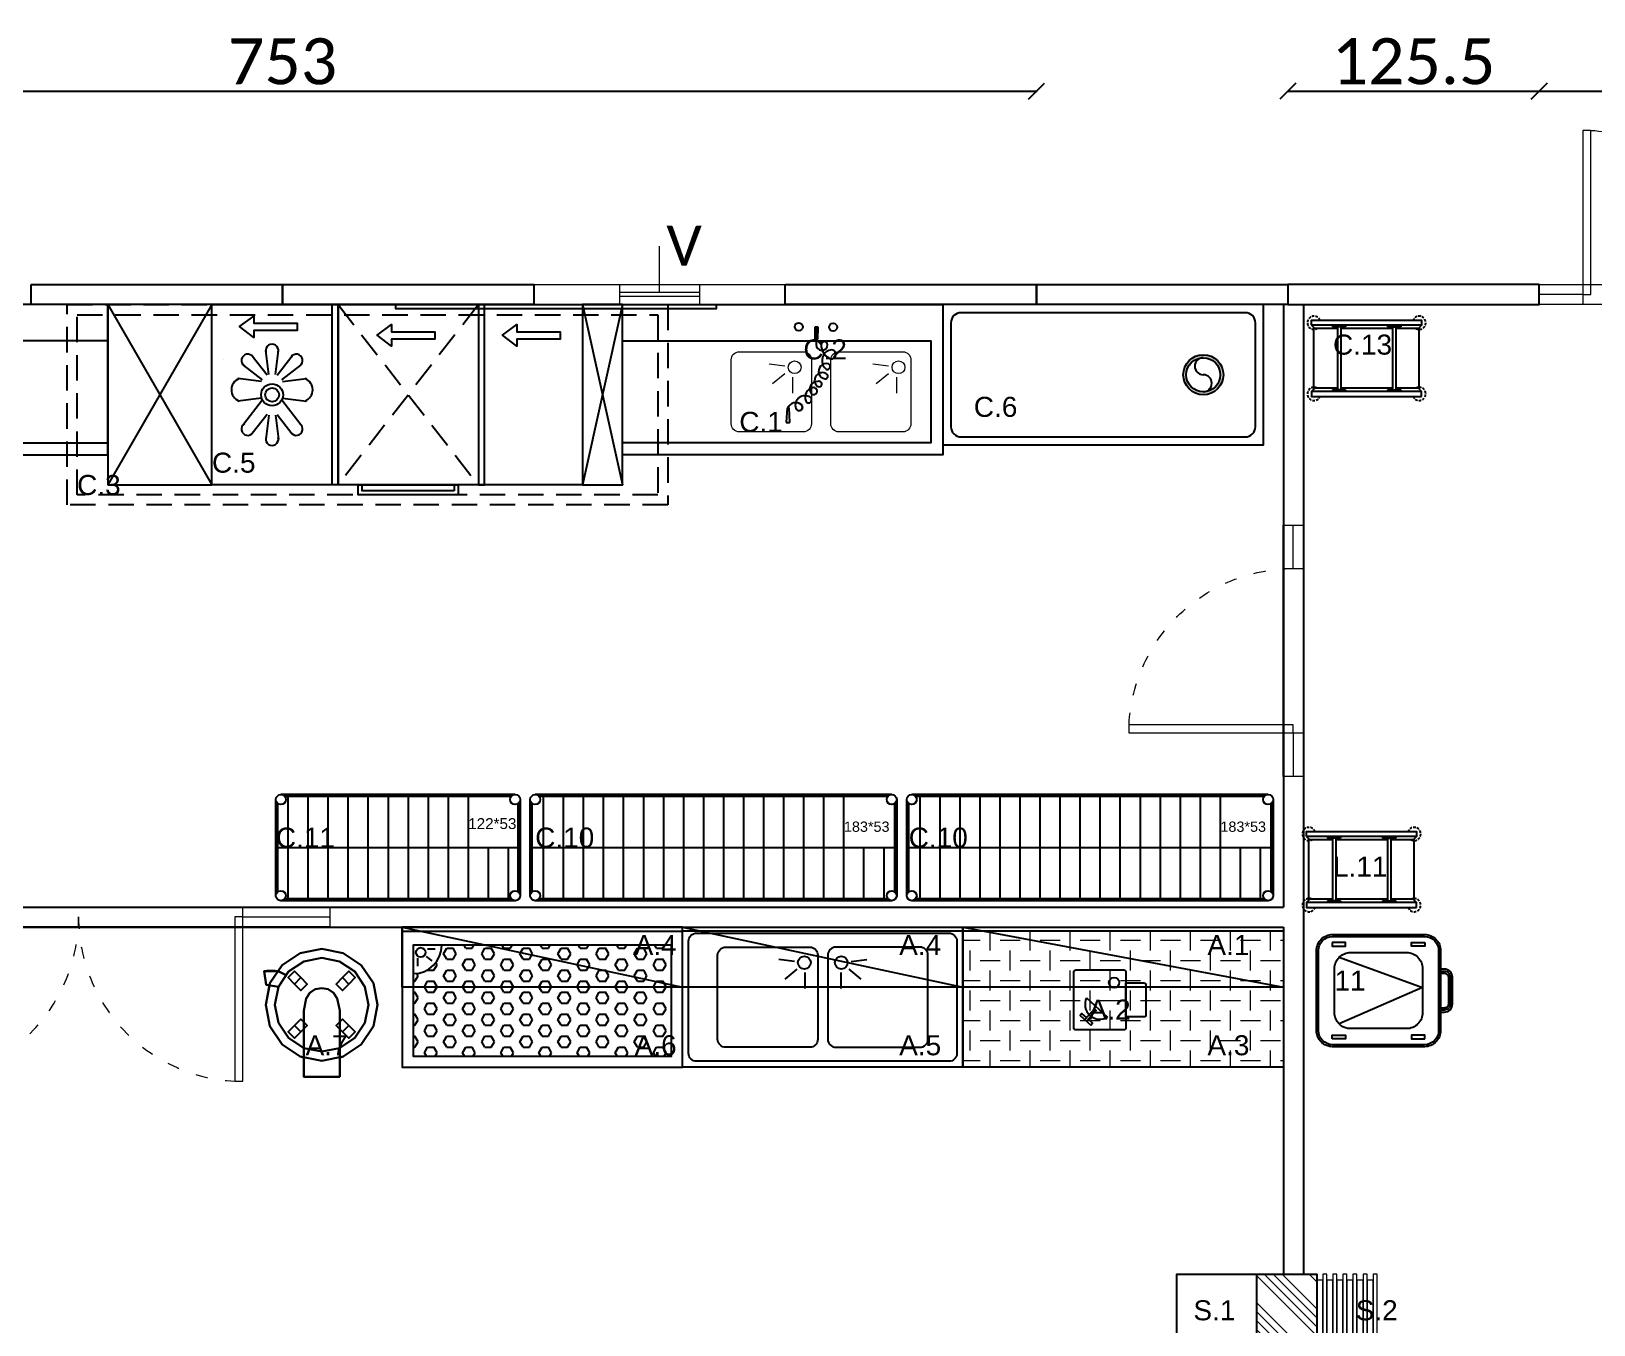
# Model space of a CAD drawing. Header units: millimetres. Extents: x -3516 to 33273, y -7531 to 724.
# Drawn here: x 20236 to 21016, y -2092 to -1446 of the extents above; entities that cross this region are included whole.
import ezdxf

# ---------------------------------------------------------------- set-up
doc = ezdxf.new("R2010")
doc.units = ezdxf.units.MM
for name, pattern in [('ACAD_ISO03W100', [30, 12, -18]), ('ACAD_ISO07W100', [3, 0, -3]), ('DASHED', [19.05, 12.7, -6.35]), ('DOT', [6.35, 0, -6.35]), ('HIDDEN', [0.375, 0.25, -0.125])]:
    doc.linetypes.add(name, pattern=pattern)
for name, color, linetype, lineweight in [('-DWG_DETAY4', 7, 'DOT', 18), ('40x60 VAS', 155, 'Continuous', 15), ('DIS-100', 9, 'Continuous', 30), ('GRC- Yazı 1', 3, 'Continuous', 20), ('GRC-Ekipman', 4, 'Continuous', 25), ('GRC-sebze', 94, 'Continuous', 15), ('KAPI', 37, 'Continuous', 15), ('YAZI', 9, 'Continuous', 20)]:
    doc.layers.add(name, color=color, linetype=linetype, lineweight=lineweight)
for name, color, linetype in [('200-EquipBorder-2d', 9, 'Continuous'), ('200-EquipInternal-2d', 252, 'Continuous'), ('200-EquipRemBorder-3d', 7, 'Continuous'), ('200-EquipSteel-3d', 9, 'Continuous'), ('S2000-002 Çizgi', 7, 'Continuous')]:
    doc.layers.add(name, color=color, linetype=linetype)
doc.styles.add('ekp-yazı', font='arial.ttf', dxfattribs={"height": 10})
doc.styles.add('VEFA', font='calibri.ttf')
doc.dimstyles.new('VEFA$0', dxfattribs={"dimtxt": 23, "dimasz": 8, "dimexe": 8, "dimexo": 20, "dimgap": 3, "dimtad": 1, "dimdec": 1, "dimdsep": 46, "dimtxsty": 'VEFA', "dimblk": 'OBLIQUE', "dimcen": 2.5, "dimclrd": 256, "dimclre": 256, "dimclrt": 8, "dimadec": 0, "dimazin": 0, "dimtfac": 1, "dimtdec": 1, "dimtix": 1, "dimtmove": 0, "dimatfit": 0, "dimldrblk": 'OBLIQUE', "dimfxl": 1, "dimarcsym": 0})

# ---------------------------------------------------------------- blocks, each defined once
blk = doc.blocks.new('A$Ccb6340a7')
at = {"layer": 'DIS-100', "lineweight": -2}
blk.add_lwpolyline([(10, 125.5), (10, 0), (0, 0), (0, 125.5)], close=True, dxfattribs=at)
blk = doc.blocks.new('ASDQ1234142')
at = {"layer": 'KAPI'}
for p, q in [((177899.03, 120461.11), (177899.03, 120451.11)), ((177981.03, 120461.11), (177981.03, 120451.11)), ((177899.03, 120456.11), (177877.28, 120456.11)), ((177981.03, 120456.11), (178002.78, 120456.11))]:
    blk.add_line(p, q, dxfattribs=at)
at = {"layer": 'KAPI', "linetype": 'Continuous', "ltscale": 0.5}
blk.add_lwpolyline([(177981.03, 120456.11), (177977.03, 120456.11), (177977.03, 120538.11), (177981.03, 120538.11), (177981.03, 120456.11)], dxfattribs=at)
at = {"layer": 'KAPI'}
blk.add_lwpolyline([(177877.28, 120451.11), (178002.78, 120451.11), (178002.78, 120461.11), (177877.28, 120461.11)], close=True, dxfattribs=at)
at = {"layer": 'KAPI', "linetype": 'ACAD_ISO03W100', "ltscale": 0.5}
blk.add_arc((177981.22, 120456.03), 82.18, 92.91666, 179.94754, dxfattribs=at)
blk = doc.blocks.new('A$C3c9ccc98')
at = {"layer": '40x60 VAS', "linetype": 'Continuous'}
for p, q in [((42.75, 19.14), (42.75, 29.14)), ((82.75, 25.14), (42.75, 25.14)), ((82.75, 19.14), (82.75, 29.14)), ((82.75, 23.14), (42.75, 23.14)), ((62.75, 23.14), (62.75, 0))]:
    blk.add_line(p, q, dxfattribs=at)
blk.add_lwpolyline([(125.5, 29.14), (0, 29.14), (0, 19.14), (125.5, 19.14)], close=True, dxfattribs=at)
blk = doc.blocks.new('_Oblique')
at = {"color": 0, "linetype": 'ByBlock', "lineweight": -2}
blk.add_line((-0.5, -0.5), (0.5, 0.5), dxfattribs=at)
blk = doc.blocks.new('*D119')
at = {"linetype": 'ACAD_ISO07W100', "lineweight": -2, "transparency": 16777216}
for p, q in [((19985.18, -1476.58), (19985.18, -1476.08)), ((20738.18, -1476.58), (20738.18, -1476.08))]:
    blk.add_line(p, q, dxfattribs=at)
at = {"linetype": 'Continuous', "lineweight": -2, "transparency": 16777216}
blk.add_line((19985.18, -1476.08), (20738.18, -1476.08), dxfattribs=at)
at = {"layer": 'Defpoints', "color": 0, "transparency": 16777216}
for p in [(20738.18, -1476.08), (19985.18, -1572.68), (20738.18, -1572.68)]:
    blk.add_point(p, dxfattribs=at)
at = {"lineweight": -2, "transparency": 16777216, "xscale": 8, "yscale": 8, "zscale": 8, "rotation": 180}
blk.add_blockref('_Oblique', (19985.18, -1476.08), dxfattribs=at)
at = {"lineweight": -2, "transparency": 16777216, "xscale": 8, "yscale": 8, "zscale": 8}
blk.add_blockref('_Oblique', (20738.18, -1476.08), dxfattribs=at)
at = {"color": 8, "transparency": 16777216, "insert": (20361.68, -1461.3), "char_height": 23, "attachment_point": 5, "style": 'VEFA', "bg_fill": 3, "box_fill_scale": 1.1, "bg_fill_color": 256, "bg_fill_true_color": 13158600, "bg_fill_transparency": 0}
blk.add_mtext('753', dxfattribs=at)
blk = doc.blocks.new('*D120')
at = {"linetype": 'ACAD_ISO07W100', "lineweight": -2, "transparency": 16777216}
for p, q in [((20863.68, -1476.58), (20863.68, -1476.08)), ((20989.18, -1476.58), (20989.18, -1476.08))]:
    blk.add_line(p, q, dxfattribs=at)
at = {"linetype": 'Continuous', "lineweight": -2, "transparency": 16777216}
blk.add_line((20863.68, -1476.08), (20989.18, -1476.08), dxfattribs=at)
at = {"layer": 'Defpoints', "color": 0, "transparency": 16777216}
for p in [(20989.18, -1476.08), (20863.68, -1572.68), (20989.18, -1572.68)]:
    blk.add_point(p, dxfattribs=at)
at = {"lineweight": -2, "transparency": 16777216, "xscale": 8, "yscale": 8, "zscale": 8, "rotation": 180}
blk.add_blockref('_Oblique', (20863.68, -1476.08), dxfattribs=at)
at = {"lineweight": -2, "transparency": 16777216, "xscale": 8, "yscale": 8, "zscale": 8}
blk.add_blockref('_Oblique', (20989.18, -1476.08), dxfattribs=at)
at = {"color": 8, "transparency": 16777216, "insert": (20926.43, -1461.3), "char_height": 23, "attachment_point": 5, "style": 'VEFA', "bg_fill": 3, "box_fill_scale": 1.1, "bg_fill_color": 256, "bg_fill_true_color": 13158600, "bg_fill_transparency": 0}
blk.add_mtext('125.5', dxfattribs=at)
blk = doc.blocks.new('*D121')
at = {"linetype": 'ACAD_ISO07W100', "lineweight": -2, "transparency": 16777216}
for p, q in [((20989.18, -1476.58), (20989.18, -1476.08)), ((21993.18, -1476.58), (21993.18, -1476.08))]:
    blk.add_line(p, q, dxfattribs=at)
at = {"linetype": 'Continuous', "lineweight": -2, "transparency": 16777216}
blk.add_line((20989.18, -1476.08), (21993.18, -1476.08), dxfattribs=at)
at = {"layer": 'Defpoints', "color": 0, "transparency": 16777216}
for p in [(21993.18, -1476.08), (20989.18, -1572.68), (21993.18, -1572.68)]:
    blk.add_point(p, dxfattribs=at)
at = {"lineweight": -2, "transparency": 16777216, "xscale": 8, "yscale": 8, "zscale": 8, "rotation": 180}
blk.add_blockref('_Oblique', (20989.18, -1476.08), dxfattribs=at)
at = {"lineweight": -2, "transparency": 16777216, "xscale": 8, "yscale": 8, "zscale": 8}
blk.add_blockref('_Oblique', (21993.18, -1476.08), dxfattribs=at)
at = {"color": 8, "transparency": 16777216, "insert": (21491.18, -1461.3), "char_height": 23, "attachment_point": 5, "style": 'VEFA', "bg_fill": 3, "box_fill_scale": 1.1, "bg_fill_color": 256, "bg_fill_true_color": 13158600, "bg_fill_transparency": 0}
blk.add_mtext('1004', dxfattribs=at)
blk = doc.blocks.new('*D116')
at = {"linetype": 'ACAD_ISO07W100', "lineweight": -2, "transparency": 16777216}
for p, q in [((20863.68, -1476.58), (20863.68, -1476.08)), ((20989.18, -1476.58), (20989.18, -1476.08))]:
    blk.add_line(p, q, dxfattribs=at)
at = {"linetype": 'Continuous', "lineweight": -2, "transparency": 16777216}
blk.add_line((20863.68, -1476.08), (20989.18, -1476.08), dxfattribs=at)
at = {"layer": 'Defpoints', "color": 0, "transparency": 16777216}
for p in [(20989.18, -1476.08), (20863.68, -1572.68), (20989.18, -1572.68)]:
    blk.add_point(p, dxfattribs=at)
at = {"lineweight": -2, "transparency": 16777216, "xscale": 8, "yscale": 8, "zscale": 8, "rotation": 180}
blk.add_blockref('_Oblique', (20863.68, -1476.08), dxfattribs=at)
at = {"lineweight": -2, "transparency": 16777216, "xscale": 8, "yscale": 8, "zscale": 8}
blk.add_blockref('_Oblique', (20989.18, -1476.08), dxfattribs=at)
at = {"color": 8, "transparency": 16777216, "insert": (20926.43, -1461.3), "char_height": 23, "attachment_point": 5, "style": 'VEFA', "bg_fill": 3, "box_fill_scale": 1.1, "bg_fill_color": 256, "bg_fill_true_color": 13158600, "bg_fill_transparency": 0}
blk.add_mtext('125.5', dxfattribs=at)
blk = doc.blocks.new('PoliTT.S.160-70')
at = {"layer": 'GRC-sebze'}
h = blk.add_hatch(dxfattribs=at)
h.set_pattern_fill('CHECKERED', color=256, scale=10, style=0)
h.set_pattern_definition([(0, (160, 0), (10, 10), [10, -10]), (90, (165, 5), (-10, 10), [10, -10])])
h.paths.add_polyline_path([(0, -70), (160, -70), (160, -2), (0, -2)])
for p, q in [((0, 0), (160, 0)), ((0, -70), (0, 0)), ((160, 0), (160, -70)), ((160, -2), (0, -2)), ((160, -70), (0, -70))]:
    blk.add_line(p, q)
blk = doc.blocks.new('Evye2.140-70')
at = {"color": 251}
for p, q in [((-84.16, -17.24), (-91.97, -16.13)), ((-82.93, -21.05), (-89.03, -26.06)), ((-79.02, -22.71), (-79.02, -30.6)), ((-60.98, -22.71), (-60.98, -30.6)), ((-57.07, -21.05), (-50.97, -26.06)), ((-55.84, -17.24), (-48.03, -16.13))]:
    blk.add_line(p, q, dxfattribs=at)
for points in [[(0, -70), (-140, -70), (-140, 0), (0, 0)], [(0, -2), (-140, -2), (-140, 0), (0, 0)]]:
    blk.add_lwpolyline(points, close=True)
blk.add_lwpolyline([(-7, -67), (-133, -67, -0.414214), (-137, -63), (-137, -7, -0.414214), (-133, -3), (-7, -3, -0.414214), (-3, -7), (-3, -63, -0.414214)], format="xyb", close=True)
for points in [[(-76.5, -60), (-118.5, -60, -0.414214), (-122.5, -56), (-122.5, -14, -0.414214), (-118.5, -10), (-76.5, -10, -0.414214), (-72.5, -14), (-72.5, -56, -0.414214)], [(-63.5, -60), (-21.5, -60, 0.414214), (-17.5, -56), (-17.5, -14, 0.414214), (-21.5, -10), (-63.5, -10, 0.414214), (-67.5, -14), (-67.5, -56, 0.414214)]]:
    blk.add_lwpolyline(points, format="xyb", close=True, dxfattribs=at)
for centre in [(-79.21, -17.74), (-60.79, -17.74)]:
    blk.add_circle(centre, 3.19, dxfattribs=at)
blk = doc.blocks.new('SebzeST.140-70')
h = blk.add_hatch()
h.set_pattern_fill('HEX', color=251, style=0)
h.set_pattern_definition([(0, (-12360.4633, -10510.258), (0, 5.49926), [3.175, -6.35]), (120, (-12360.4633, -10510.258), (-4.7624989, -2.74963), [3.175, -6.35]), (60, (-12357.2883, -10510.258), (-4.7624989, 2.74963), [3.175, -6.35])])
h.paths.add_polyline_path([(-134.5, -64.5), (-5.5, -64.5), (-5.5, -9), (-120.28, -9, -0.414214), (-134.5, -23.22)])
at = {"color": 251}
for p, q in [((-132.46, -15.55), (-132.46, -19.44)), ((-128.02, -14.63), (-125.18, -16.85)), ((-127.4, -10.86), (-123.57, -10.86))]:
    blk.add_line(p, q, dxfattribs=at)
for points in [[(0, 0), (-140, 0), (-140, -70), (0, -70)], [(0, 0), (-140, 0), (-140, -2), (0, -2)], [(-5.5, -9), (-134.5, -9), (-134.5, -64.5), (-5.5, -64.5)]]:
    blk.add_lwpolyline(points, close=True)
blk.add_circle((-130.74, -12.66), 2.4, dxfattribs=at)
blk.add_arc((-134.5, -9), 14.22, 270, 0, dxfattribs=at)
blk = doc.blocks.new('A$C4E4F77D6')
at = {"layer": '200-EquipBorder-2d', "color": 4}
for p, q in [((28.65, 63.9, 7.5), (17.95, 61.77, 7.5)), ((39.34, 61.77, 7.5), (28.65, 63.9, 7.5)), ((8.88, 55.71, 7.5), (6.93, 52.74, 7.5)), ((17.95, 61.77, 7.5), (8.88, 55.71, 7.5)), ((48.41, 55.71, 7.5), (39.34, 61.77, 7.5)), ((54.47, 46.65, 7.5), (48.41, 55.71, 7.5)), ((6.93, 52.74, 7.5), (0, 52.74, 7.5)), ((0, 52.74, 7.5), (0.91, 45.9, 7.5)), ((2.62, 45.63, 7.5), (0.7, 35.95, 7.5)), ((56.6, 35.95, 7.5), (54.47, 46.65, 7.5)), ((0.7, 35.95, 7.5), (2.83, 25.25, 7.5)), ((54.47, 25.25, 7.5), (56.6, 35.95, 7.5)), ((2.83, 25.25, 7.5), (8.88, 16.19, 7.5)), ((48.41, 16.19, 7.5), (54.47, 25.25, 7.5)), ((8.88, 16.19, 7.5), (17.95, 10.13, 7.5)), ((39.34, 10.13, 7.5), (48.41, 16.19, 7.5)), ((19.65, 9.64, 7.5), (19.65, 0, 7.5)), ((37.65, 0, 7.5), (37.65, 9.64, 7.5)), ((19.65, 0, 7.5), (37.65, 0, 7.5))]:
    blk.add_line(p, q, dxfattribs=at)
at = {"layer": '200-EquipBorder-2d'}
for p, q in [((0.91, 45.9, 7.5), (2.62, 45.63, 7.5)), ((17.95, 10.13, 7.5), (19.65, 9.64, 7.5)), ((37.65, 9.64, 7.5), (39.34, 10.13, 7.5))]:
    blk.add_line(p, q, dxfattribs=at)
at = {"layer": '200-EquipInternal-2d', "color": 4}
for p, q in [((19.69, 57.57, 7.5), (12.1, 52.5, 7.5)), ((28.65, 59.35, 7.5), (19.69, 57.57, 7.5)), ((37.6, 57.57, 7.5), (28.65, 59.35, 7.5)), ((45.19, 52.5, 7.5), (37.6, 57.57, 7.5)), ((12.1, 52.5, 7.5), (7.03, 44.9, 7.5)), ((50.27, 44.9, 7.5), (45.19, 52.5, 7.5)), ((7.03, 44.9, 7.5), (5.25, 35.95, 7.5)), ((52.05, 35.95, 7.5), (50.27, 44.9, 7.5)), ((5.25, 35.95, 7.5), (7.03, 27, 7.5)), ((50.27, 27, 7.5), (52.05, 35.95, 7.5)), ((7.03, 27, 7.5), (12.1, 19.4, 7.5)), ((45.19, 19.4, 7.5), (50.27, 27, 7.5)), ((12.1, 19.4, 7.5), (19.69, 14.33, 7.5)), ((37.6, 14.33, 7.5), (45.19, 19.4, 7.5))]:
    blk.add_line(p, q, dxfattribs=at)
at = {"layer": '200-EquipInternal-2d'}
for p, q in [((6.93, 52.74, 7.5), (2.83, 46.65, 7.5)), ((2.83, 46.65, 7.5), (2.62, 45.63, 7.5)), ((20.86, 39.11, 7.5), (19.65, 33.02, 7.5)), ((22.68, 41.85, 7.5), (20.86, 39.11, 7.5)), ((25.42, 43.67, 7.5), (22.68, 41.85, 7.5)), ((28.65, 44.31, 7.5), (25.42, 43.67, 7.5)), ((31.88, 43.67, 7.5), (28.65, 44.31, 7.5)), ((34.61, 41.85, 7.5), (31.88, 43.67, 7.5)), ((36.44, 39.11, 7.5), (34.61, 41.85, 7.5)), ((37.65, 33.02, 7.5), (36.44, 39.11, 7.5)), ((19.65, 33.02, 7.5), (19.65, 9.64, 7.5)), ((37.65, 9.64, 7.5), (37.65, 33.02, 7.5))]:
    blk.add_line(p, q, dxfattribs=at)
at = {"layer": '200-EquipRemBorder-3d', "color": 4}
blk.add_3dface([(5.34, 52.97, 90.53), (5.34, 52.97, 79.22), (1.34, 52.97, 79.22), (1.34, 52.97, 90.53)], dxfattribs=at)
at = {"layer": '200-EquipSteel-3d', "color": 4}
for p, q in [((19.69, 57.57, 110.5), (12.1, 52.5, 110.5)), ((28.65, 59.35, 110.5), (19.69, 57.57, 110.5)), ((37.6, 57.57, 110.5), (28.65, 59.35, 110.5)), ((45.19, 52.5, 110.5), (37.6, 57.57, 110.5)), ((12.1, 52.5, 110.5), (7.03, 44.9, 110.5)), ((50.27, 44.9, 110.5), (45.19, 52.5, 110.5)), ((7.03, 44.9, 110.5), (5.25, 35.95, 110.5)), ((52.05, 35.95, 110.5), (50.27, 44.9, 110.5)), ((5.25, 35.95, 110.5), (7.03, 27, 110.5)), ((50.27, 27, 110.5), (52.05, 35.95, 110.5)), ((7.03, 27, 110.5), (12.1, 19.4, 110.5)), ((45.19, 19.4, 110.5), (50.27, 27, 110.5)), ((12.1, 19.4, 110.5), (19.69, 14.33, 110.5)), ((37.6, 14.33, 110.5), (45.19, 19.4, 110.5))]:
    blk.add_line(p, q, dxfattribs=at)
at = {"layer": '200-EquipSteel-3d', "extrusion": (-1, 1.22465e-16, 0)}
for p, q in [((19.65, 9.64, 107.9), (19.65, 9.64, 110.5)), ((37.65, 9.64, 107.9), (37.65, 9.64, 110.5))]:
    blk.add_line(p, q, dxfattribs=at)
at = {"layer": '200-EquipSteel-3d', "color": 4}
for points, invisible_edges in [([(17.95, 61.77, 110.5), (28.65, 35.95, 110.5), (28.65, 63.9, 110.5)], 3), ([(28.65, 63.9, 110.5), (28.65, 35.95, 110.5), (39.34, 61.77, 110.5)], 3), ([(2.83, 46.65, 110.5), (28.65, 35.95, 110.5), (8.88, 55.71, 110.5)], 3), ([(8.88, 55.71, 110.5), (28.65, 35.95, 110.5), (17.95, 61.77, 110.5)], 3), ([(39.34, 61.77, 110.5), (28.65, 35.95, 110.5), (48.41, 55.71, 110.5)], 3), ([(48.41, 55.71, 110.5), (28.65, 35.95, 110.5), (54.47, 46.65, 110.5)], 3), ([(6.93, 52.74, 100.55), (0, 52.74, 100.55), (0.91, 45.9, 100.55), (7.03, 44.9, 100.55)], 8), ([(6.93, 52.74, 100.55), (0, 52.74, 100.55), (0.91, 45.9, 100.55), (7.03, 44.9, 100.55)], 8), ([(0.7, 35.95, 110.5), (28.65, 35.95, 110.5), (2.83, 46.65, 110.5)], 3), ([(54.47, 46.65, 110.5), (28.65, 35.95, 110.5), (56.6, 35.95, 110.5)], 3), ([(2.83, 25.25, 110.5), (28.65, 35.95, 110.5), (0.7, 35.95, 110.5)], 3), ([(8.88, 16.19, 110.5), (28.65, 35.95, 110.5), (2.83, 25.25, 110.5)], 3), ([(17.95, 10.13, 110.5), (28.65, 35.95, 110.5), (8.88, 16.19, 110.5)], 3), ([(28.65, 8, 110.5), (28.65, 35.95, 110.5), (17.95, 10.13, 110.5)], 3), ([(39.34, 10.13, 110.5), (28.65, 35.95, 110.5), (28.65, 8, 110.5)], 3), ([(48.41, 16.19, 110.5), (28.65, 35.95, 110.5), (39.34, 10.13, 110.5)], 3), ([(54.47, 25.25, 110.5), (28.65, 35.95, 110.5), (48.41, 16.19, 110.5)], 3), ([(56.6, 35.95, 110.5), (28.65, 35.95, 110.5), (54.47, 25.25, 110.5)], 3), ([(19.65, 11.44, 94.1), (19.65, 0, 94.1), (19.65, 0, 107.9), (19.65, 11.44, 107.9)], 4), ([(19.65, 9.64, 107.9), (19.65, 0, 107.9), (19.65, 0, 112.5), (19.65, 9.64, 112.5)], 9), ([(37.65, 11.44, 94.1), (37.65, 0, 94.1), (37.65, 0, 107.9), (37.65, 11.44, 107.9)], 4), ([(37.65, 9.64, 107.9), (37.65, 0, 107.9), (37.65, 0, 112.5), (37.65, 9.64, 112.5)], 9)]:
    blk.add_3dface(points, dxfattribs=dict(at, invisible_edges=invisible_edges))
for points in [[(17.95, 61.77, 107.9), (17.95, 61.77, 110.5), (28.65, 63.9, 110.5), (28.65, 63.9, 107.9)], [(28.65, 63.9, 107.9), (28.65, 63.9, 110.5), (39.34, 61.77, 110.5), (39.34, 61.77, 107.9)], [(2.83, 46.65, 107.9), (2.83, 46.65, 110.5), (8.88, 55.71, 110.5), (8.88, 55.71, 107.9)], [(8.88, 55.71, 107.9), (8.88, 55.71, 110.5), (17.95, 61.77, 110.5), (17.95, 61.77, 107.9)], [(19.69, 57.57, 22.55), (12.1, 52.5, 22.55), (12.1, 52.5, 107.9), (19.69, 57.57, 107.9)], [(28.65, 59.35, 22.55), (19.69, 57.57, 22.55), (19.69, 57.57, 107.9), (28.65, 59.35, 107.9)], [(37.6, 57.57, 22.55), (28.65, 59.35, 22.55), (28.65, 59.35, 107.9), (37.6, 57.57, 107.9)], [(45.19, 52.5, 22.55), (37.6, 57.57, 22.55), (37.6, 57.57, 107.9), (45.19, 52.5, 107.9)], [(39.34, 61.77, 107.9), (39.34, 61.77, 110.5), (48.41, 55.71, 110.5), (48.41, 55.71, 107.9)], [(48.41, 55.71, 107.9), (48.41, 55.71, 110.5), (54.47, 46.65, 110.5), (54.47, 46.65, 107.9)], [(0, 52.74, 25.67), (0, 52.74, 100.55), (6.93, 52.74, 100.55), (6.93, 52.74, 25.67)], [(0, 52.74, 25.67), (0.91, 45.9, 25.67), (0.91, 45.9, 100.55), (0, 52.74, 100.55)], [(6.93, 52.74, 25.67), (6.93, 52.74, 100.55), (10.93, 50.74, 100.55), (10.93, 50.74, 25.67)], [(12.1, 52.5, 22.55), (7.03, 44.9, 22.55), (7.03, 44.9, 107.9), (12.1, 52.5, 107.9)], [(50.27, 44.9, 22.55), (45.19, 52.5, 22.55), (45.19, 52.5, 107.9), (50.27, 44.9, 107.9)], [(0.7, 35.95, 107.9), (0.7, 35.95, 110.5), (2.83, 46.65, 110.5), (2.83, 46.65, 107.9)], [(7.03, 44.9, 22.55), (5.25, 35.95, 22.55), (5.25, 35.95, 107.9), (7.03, 44.9, 107.9)], [(52.05, 35.95, 22.55), (50.27, 44.9, 22.55), (50.27, 44.9, 107.9), (52.05, 35.95, 107.9)], [(54.47, 46.65, 107.9), (54.47, 46.65, 110.5), (56.6, 35.95, 110.5), (56.6, 35.95, 107.9)], [(2.83, 25.25, 107.9), (2.83, 25.25, 110.5), (0.7, 35.95, 110.5), (0.7, 35.95, 107.9)], [(5.25, 35.95, 22.55), (7.03, 27, 22.55), (7.03, 27, 107.9), (5.25, 35.95, 107.9)], [(50.27, 27, 22.55), (52.05, 35.95, 22.55), (52.05, 35.95, 107.9), (50.27, 27, 107.9)], [(56.6, 35.95, 107.9), (56.6, 35.95, 110.5), (54.47, 25.25, 110.5), (54.47, 25.25, 107.9)], [(8.88, 16.19, 107.9), (8.88, 16.19, 110.5), (2.83, 25.25, 110.5), (2.83, 25.25, 107.9)], [(7.03, 27, 22.55), (12.1, 19.4, 22.55), (12.1, 19.4, 107.9), (7.03, 27, 107.9)], [(45.19, 19.4, 22.55), (50.27, 27, 22.55), (50.27, 27, 107.9), (45.19, 19.4, 107.9)], [(54.47, 25.25, 107.9), (54.47, 25.25, 110.5), (48.41, 16.19, 110.5), (48.41, 16.19, 107.9)], [(17.95, 10.13, 107.9), (17.95, 10.13, 110.5), (8.88, 16.19, 110.5), (8.88, 16.19, 107.9)], [(12.1, 19.4, 22.55), (19.69, 14.33, 22.55), (19.69, 14.33, 107.9), (12.1, 19.4, 107.9)], [(37.6, 14.33, 22.55), (45.19, 19.4, 22.55), (45.19, 19.4, 107.9), (37.6, 14.33, 107.9)], [(48.41, 16.19, 107.9), (48.41, 16.19, 110.5), (39.34, 10.13, 110.5), (39.34, 10.13, 107.9)], [(28.65, 8, 107.9), (28.65, 8, 110.5), (17.95, 10.13, 110.5), (17.95, 10.13, 107.9)], [(19.69, 14.33, 22.55), (28.65, 12.55, 22.55), (28.65, 12.55, 107.9), (19.69, 14.33, 107.9)], [(28.65, 12.55, 22.55), (37.6, 14.33, 22.55), (37.6, 14.33, 107.9), (28.65, 12.55, 107.9)], [(39.34, 10.13, 107.9), (39.34, 10.13, 110.5), (28.65, 8, 110.5), (28.65, 8, 107.9)], [(37.65, 0, 94.1), (37.65, 0, 112.5), (19.65, 0, 112.5), (19.65, 0, 94.1)]]:
    blk.add_3dface(points, dxfattribs=at)
at = {"layer": '200-EquipSteel-3d', "invisible_edges": 2}
for points in [[(10.93, 50.74, 100.55), (6.93, 52.74, 100.55), (7.03, 44.9, 100.55)], [(10.93, 50.74, 25.67), (6.93, 52.74, 25.67), (7.03, 44.9, 25.67)], [(19.65, 33.02, 110.5), (19.65, 9.64, 110.5), (19.65, 9.64, 112.5), (19.65, 33.02, 112.5)], [(37.65, 33.02, 110.5), (37.65, 9.64, 110.5), (37.65, 9.64, 112.5), (37.65, 33.02, 112.5)]]:
    blk.add_3dface(points, dxfattribs=at)
at = {"layer": '200-EquipSteel-3d', "color": 252}
for points in [[(11.93, 49.48, 7.5), (15.11, 46.3, 7.5), (18.3, 49.48, 7.5), (15.11, 52.67, 7.5)], [(15.11, 46.3, 22.55), (18.3, 43.12, 22.55), (15.11, 46.3, 7.5), (11.93, 49.48, 7.5)], [(21.48, 46.3, 22.55), (18.3, 49.48, 7.5), (15.11, 52.67, 7.5), (18.3, 49.48, 22.55)], [(18.3, 43.12, 22.55), (15.11, 46.3, 7.5), (18.3, 49.48, 7.5), (21.48, 46.3, 22.55)], [(39, 49.48, 22.55), (35.82, 46.3, 22.55), (39, 49.48, 7.5), (42.18, 52.67, 7.5)], [(35.82, 46.3, 22.55), (39, 49.48, 7.5), (42.18, 46.3, 7.5), (39, 43.12, 22.55)], [(42.18, 52.67, 7.5), (39, 49.48, 7.5), (42.18, 46.3, 7.5), (45.36, 49.48, 7.5)], [(39, 43.12, 22.55), (42.18, 46.3, 7.5), (45.36, 49.48, 7.5), (42.18, 46.3, 22.55)], [(18.3, 28.78, 22.55), (15.11, 25.6, 7.5), (11.93, 22.42, 7.5), (15.11, 25.6, 22.55)], [(15.11, 19.23, 7.5), (18.3, 22.42, 7.5), (15.11, 25.6, 7.5), (11.93, 22.42, 7.5)], [(21.48, 25.6, 22.55), (18.3, 22.42, 7.5), (15.11, 25.6, 7.5), (18.3, 28.78, 22.55)], [(18.3, 22.42, 22.55), (21.48, 25.6, 22.55), (18.3, 22.42, 7.5), (15.11, 19.23, 7.5)], [(39, 28.78, 22.55), (42.18, 25.6, 7.5), (39, 22.42, 7.5), (35.82, 25.6, 22.55)], [(42.18, 25.6, 22.55), (39, 28.78, 22.55), (42.18, 25.6, 7.5), (45.36, 22.42, 7.5)], [(45.36, 22.42, 7.5), (42.18, 25.6, 7.5), (39, 22.42, 7.5), (42.18, 19.23, 7.5)]]:
    blk.add_3dface(points, dxfattribs=at)
at = {"layer": '200-EquipSteel-3d'}
for points in [[(0.91, 45.9, 25.67), (0.91, 45.9, 100.55), (7.03, 44.9, 100.55), (7.03, 44.9, 25.67)], [(20.86, 39.11, 110.5), (19.65, 33.02, 110.5), (19.65, 33.02, 112.5), (20.86, 39.11, 112.5)], [(22.68, 41.85, 110.5), (20.86, 39.11, 110.5), (20.86, 39.11, 112.5), (22.68, 41.85, 112.5)], [(22.68, 41.85, 110.5), (22.68, 41.85, 112.5), (25.42, 43.67, 112.5), (25.42, 43.67, 110.5)], [(28.64, 44.31, 110.5), (25.42, 43.67, 110.5), (25.42, 43.67, 112.5), (28.64, 44.31, 112.5)], [(28.65, 44.31, 110.5), (31.88, 43.67, 110.5), (31.88, 43.67, 112.5), (28.65, 44.31, 112.5)], [(34.61, 41.85, 110.5), (34.61, 41.85, 112.5), (31.88, 43.67, 112.5), (31.88, 43.67, 110.5)], [(34.61, 41.85, 110.5), (36.44, 39.11, 110.5), (36.44, 39.11, 112.5), (34.61, 41.85, 112.5)], [(36.44, 39.11, 110.5), (37.65, 33.02, 110.5), (37.65, 33.02, 112.5), (36.44, 39.11, 112.5)], [(35.82, 25.6, 22.55), (39, 22.42, 7.5), (42.18, 19.23, 7.5), (39, 22.42, 22.55)]]:
    blk.add_3dface(points, dxfattribs=at)
blk = doc.blocks.new('A$C7BE05278')
at = {"layer": 'S2000-002 Çizgi'}
h = blk.add_hatch(color=256, dxfattribs=at)
h.paths.add_polyline_path([(4.65, 9.9, -0.025454), (4.81, 10.42, 0.278063), (0.77, 7.52), (1.23, 7.32, -0.265675)])
h.paths.add_polyline_path([(5.35, 10.43, 0.028094), (4.81, 10.42, 0.025454), (4.65, 9.9, -0.030609), (5.18, 9.93, -0.027259)])
h.paths.add_polyline_path([(5.35, 10.43, 0.027259), (5.18, 9.93, -0.171751), (7.9, 8.98), (7.9, 8.98), (7.9, 8.98, -1.347305), (5.22, 7.15, -0.147228), (5.18, 9.93, 0.030609), (4.65, 9.9, 0.138731), (4.75, 7, 1.347306), (8.21, 9.37, 0.162476)])
h.paths.add_polyline_path([(12.46, 12.66), (12.73, 13.08, 0.483116), (4.81, 10.42, -0.028094), (5.35, 10.43, -0.470681)])
for p, q in [((14.4, 47.58), (14.34, 41.67)), ((14.4, 47.58), (14.34, 41.67)), ((15.96, 47.57), (14.4, 47.58)), ((15.96, 47.57), (14.4, 47.58)), ((15.05, 47.56), (14.97, 38.92)), ((15.9, 41.65), (15.96, 47.57)), ((15.9, 41.65), (15.96, 47.57)), ((14.34, 41.67), (15.9, 41.65)), ((14.34, 41.67), (15.9, 41.65)), ((0.47, 7.33), (0, 0.02)), ((0.47, 7.33), (0, 0.02)), ((0, 0.02), (1.86, 0)), ((1.54, 7.31), (0.47, 7.33)), ((1.54, 7.31), (0.47, 7.33)), ((1.86, 0), (1.54, 7.31)), ((1.86, 0), (1.54, 7.31))]:
    blk.add_line(p, q, dxfattribs=at)
for centre in [(6.31, 47.78), (23.47, 47.61)]:
    blk.add_circle(centre, 1.99, dxfattribs=at)
for centre, radius, start, end in [((19.09, 38.88), 1.6, 359.43001, 179.43001), ((17.83, 38.9), 2.86, 179.43001, 359.43001), ((25.13, 38.82), 7.64, 179.43001, 242.03458), ((23.49, 30.88), 5.53, 105.76632, 225.7833), ((22.59, 34.05), 2.23, 242.03458, 105.76632), ((18.07, 21.08), 3.83, 52.40892, 229.11119), ((20, 25.62), 3.8, 74.94983, 261.67628), ((19.64, 23.11), 1.26, 261.67628, 52.40892), ((20.62, 27.93), 1.41, 225.7833, 74.94983), ((14.42, 12.56), 4.98, 103.11986, 200.77428), ((15.59, 16.68), 3.77, 86.01564, 220.67721), ((13.69, 15.69), 1.76, 236.80878, 103.11986), ((16.45, 19.21), 1.37, 229.11119, 116.32433), ((4.79, 5.59), 4.31, 51.245, 156.7533), ((9.42, 8.58), 4.83, 57.01034, 197.57947), ((6.43, 7.63), 1.7, 197.57947, 51.245), ((11.21, 11.34), 1.54, 200.77428, 57.01034)]:
    blk.add_arc(centre, radius, start, end, dxfattribs=at)
blk.add_solid([(15.9, 41.65), (14.34, 41.67), (15.96, 47.57), (14.4, 47.58)], dxfattribs=at)
blk = doc.blocks.new('BY.OBK2000.(2000t).80-257')
for p, q in [((-257, 5), (-205, -85)), ((-205, 5), (-257, -85)), ((-142, -85), (-142, 5)), ((0, 5), (-20, -85)), ((-20, 5), (0, -85)), ((-177.51, -30.14), (-184.87, -20.65)), ((-176.66, -29.79), (-178.16, -17.88)), ((-173.34, -29.79), (-171.84, -17.88)), ((-172.49, -30.14), (-165.13, -20.65)), ((-179.86, -32.49), (-189.35, -25.13)), ((-170.14, -32.49), (-160.65, -25.13)), ((-180.21, -33.34), (-192.12, -31.84)), ((-169.79, -33.34), (-157.88, -31.84)), ((-180.21, -41.66), (-192.12, -43.16)), ((-179.86, -42.51), (-189.35, -54.87)), ((-170.14, -42.51), (-160.65, -54.87)), ((-169.79, -41.66), (-157.88, -43.16)), ((-177.51, -49.86), (-184.87, -59.35)), ((-176.66, -50.21), (-178.16, -62.12)), ((-173.34, -50.21), (-171.84, -62.12)), ((-172.49, -49.86), (-165.13, -59.35))]:
    blk.add_line(p, q)
at = {"linetype": 'DASHED'}
for p, q in [((-142, 5), (-72, -85)), ((-72, 5), (-142, -85))]:
    blk.add_line(p, q, dxfattribs=at)
for points in [[(-257, -85), (-205, -85), (-205, 5), (-257, 5)], [(-205, 5), (-20, 5), (-20, -85), (-205, -85)], [(-145, 5), (-142, 5), (-142, -85), (-145, -85)], [(-142, 5), (-72, 5), (-72, -85), (-142, -85)], [(-69, 5), (-72, 5), (-72, -85), (-69, -85)], [(-20, -85), (0, -85), (0, 5), (-20, 5)], [(-162.51, -4.26), (-162.51, -4.26), (-162.51, -7.86), (-184.11, -7.86), (-184.11, -11.46), (-191.31, -5.94), (-184.11, -0.66), (-184.11, -4.26)], [(-93.71, -8.57), (-93.71, -8.57), (-93.71, -12.17), (-115.31, -12.17), (-115.31, -15.77), (-122.51, -10.24), (-115.31, -4.97), (-115.31, -8.57)], [(-31.19, -8.57), (-31.19, -8.57), (-31.19, -12.17), (-52.79, -12.17), (-52.79, -15.77), (-59.99, -10.24), (-52.79, -4.97), (-52.79, -8.57)], [(-82, -90), (-132, -90), (-132, -85), (-82, -85)], [(-84, -88), (-130, -88), (-130, -85), (-84, -85)]]:
    blk.add_lwpolyline(points, close=True)
for radius in [5.47, 3.47]:
    blk.add_circle((-175, -40), radius)
for centre, radius, start, end in [((-175, -17.88), 3.16, 348.31939, 191.68061), ((-187.11, -22.89), 3.16, 33.31939, 236.68061), ((-162.89, -22.89), 3.16, 303.31939, 146.68061), ((-189.27, -37.5), 6.02, 111.60333, 248.39667), ((-160.73, -37.5), 6.02, 291.60333, 68.39667), ((-187.11, -57.11), 3.16, 123.31939, 326.68061), ((-162.89, -57.11), 3.16, 213.31939, 56.68061), ((-175, -62.12), 3.16, 168.31939, 11.68061)]:
    blk.add_arc(centre, radius, start, end)
blk = doc.blocks.new('SıyırmTezg.160-70')
h = blk.add_hatch(color=21)
edge = h.paths.add_edge_path()
edge.add_arc((130, -35), 10, 0, 360)
edge = h.paths.add_edge_path(flags=16)
edge.add_arc((130, -35), 8.5, 0, 360)
blk.add_lwpolyline([(0, -70), (160, -70), (160, 0), (0, 0)], close=True)
blk.add_lwpolyline([(9, -66), (151, -66, 0.414214), (156, -61), (156, -9, 0.414214), (151, -4), (9, -4, 0.414214), (4, -9), (4, -61, 0.414214)], format="xyb", close=True)
at = {"color": 21}
for radius in [10, 8.5]:
    blk.add_circle((130, -35), radius, dxfattribs=at)
for centre, start, end in [((130, -30.75), 90, 270), ((130, -39.25), 270, 90)]:
    blk.add_arc(centre, 4.25, start, end, dxfattribs=at)
blk = doc.blocks.new('A$Cb6178efe')
at = {"color": 7}
for p, q in [((0, 2.5), (0, 50.5)), ((1, 4.5), (1, 48.5)), ((182, 48.5), (182, 4.5)), ((182, 4.5), (182, 48.5)), ((183, 50.5), (183, 2.5))]:
    blk.add_line(p, q, dxfattribs=at)
at = {"color": 7, "ltscale": 5}
for p, q in [((180.5, 53), (2.51, 53)), ((178.5, 52), (4.5, 52)), ((180.5, 0), (2.5, 0)), ((178.5, 1), (4.5, 1))]:
    blk.add_line(p, q, dxfattribs=at)
at = {"color": 149, "ltscale": 5}
for p, q in [((6.5, 52), (6.5, 1)), ((16.5, 52), (16.5, 1)), ((26.5, 52), (26.5, 1)), ((36.5, 52), (36.5, 1)), ((46.5, 52), (46.5, 1)), ((56.5, 52), (56.5, 1)), ((66.5, 52), (66.5, 1)), ((76.5, 52), (76.5, 1)), ((86.5, 52), (86.5, 1)), ((96.5, 52), (96.5, 1)), ((106.5, 52), (106.5, 1)), ((116.5, 52), (116.5, 1)), ((126.5, 52), (126.5, 1)), ((136.5, 52), (136.5, 1)), ((146.5, 52), (146.5, 1)), ((156.5, 52), (156.5, 1)), ((1, 26.5), (182, 26.5)), ((166.5, 26.5), (166.5, 1)), ((176.5, 26.5), (176.5, 1))]:
    blk.add_line(p, q, dxfattribs=at)
at = {"color": 7, "ltscale": 5}
for centre in [(2.5, 50.5), (180.5, 50.5), (2.5, 2.5), (180.5, 2.5)]:
    blk.add_circle(centre, 2.5, dxfattribs=at)
at = {"layer": 'GRC- Yazı 1', "color": 242, "true_color": 0xcd2027, "style": 'ekp-yazı'}
blk.add_text('183*53', height=5.141, dxfattribs=at).set_placement((156.66, 34.39))
blk = doc.blocks.new('A$Cf11adf9e')
at = {"color": 7}
for p, q in [((0, 2.5), (0, 50.5)), ((1, 4.5), (1, 48.5)), ((121, 48.5), (121, 4.5)), ((121, 4.5), (121, 48.5)), ((122, 50.5), (122, 2.5))]:
    blk.add_line(p, q, dxfattribs=at)
at = {"color": 7, "ltscale": 5}
for p, q in [((119.5, 53), (2.51, 53)), ((117.5, 52), (4.5, 52)), ((119.5, 0), (2.5, 0)), ((117.5, 1), (4.5, 1))]:
    blk.add_line(p, q, dxfattribs=at)
at = {"color": 149, "ltscale": 5}
for p, q in [((6, 52), (6, 1)), ((16, 52), (16, 1)), ((26, 52), (26, 1)), ((36, 52), (36, 1)), ((46, 52), (46, 1)), ((56, 52), (56, 1)), ((66, 52), (66, 1)), ((76, 52), (76, 1)), ((86, 52), (86, 1)), ((96, 52), (96, 1)), ((1, 26.5), (121, 26.5)), ((106, 26.5), (106, 1)), ((116, 26.5), (116, 1))]:
    blk.add_line(p, q, dxfattribs=at)
at = {"color": 7, "ltscale": 5}
for centre in [(2.5, 50.5), (119.5, 50.5), (2.5, 2.5), (119.5, 2.5)]:
    blk.add_circle(centre, 2.5, dxfattribs=at)
at = {"layer": 'GRC- Yazı 1', "color": 242, "true_color": 0xcd2027, "style": 'ekp-yazı'}
blk.add_text('122*53', height=5.425, dxfattribs=at).set_placement((96.08, 35.79))
blk = doc.blocks.new('Nötr Servis Ünit. L150')
at = {"lineweight": 0}
h = blk.add_hatch(dxfattribs=at)
h.set_pattern_fill('ANSI34', color=251, style=0)
h.set_pattern_definition([(45, (-4685.962, -917.217), (-13.470384, 13.470384), []), (45, (-4681.472, -917.217), (-13.470384, 13.470384), []), (45, (-4676.982, -917.217), (-13.470384, 13.470384), []), (45, (-4672.492, -917.217), (-13.470384, 13.470384), [])])
h.paths.add_polyline_path([(0, -40), (0, -70), (-150, -70), (-150, -40)])
for points in [[(-150, 0), (0, 0), (0, -70), (-150, -70)], [(-150, -40), (0, -40), (0, -70), (-150, -70)]]:
    blk.add_lwpolyline(points, close=True)
at = {"color": 45, "lineweight": 0}
for points in [[(-147, -73), (-3, -73), (-3, -70), (-147, -70)], [(-150, -75), (0, -75), (0, -73), (-150, -73)], [(-150, -80), (0, -80), (0, -78), (-150, -78)], [(-147, -78), (-3, -78), (-3, -75), (-147, -75)], [(-150, -85), (0, -85), (0, -83), (-150, -83)], [(-147, -83), (-3, -83), (-3, -80), (-147, -80)], [(-147, -88), (-3, -88), (-3, -85), (-147, -85)], [(-147, -88), (-3, -88), (-3, -85), (-147, -85)], [(-147, -88), (-3, -88), (-3, -85), (-147, -85)], [(-150, -90), (0, -90), (0, -88), (-150, -88)], [(-150, -95), (0, -95), (0, -93), (-150, -93)], [(-147, -93), (-3, -93), (-3, -90), (-147, -90)], [(-147, -93), (-3, -93), (-3, -90), (-147, -90)], [(-150, -100), (0, -100), (0, -98), (-150, -98)], [(-147, -98), (-3, -98), (-3, -95), (-147, -95)]]:
    blk.add_lwpolyline(points, close=True, dxfattribs=at)
blk = doc.blocks.new('ARB. GN 1.1 17 raflı')
at = {"ltscale": 5}
for p, q in [((-35.52, 0), (-33.87, -1.65)), ((-2.48, 0), (-4.13, -1.65)), ((-3.72, -1.24), (-34.28, -1.24)), ((-33.87, -1.65), (-33.87, -12.92)), ((-4.13, -1.65), (-4.13, -12.92)), ((-33.87, -14.58), (-33.87, -40.42)), ((-4.13, -14.58), (-4.13, -40.42)), ((-33.87, -42.08), (-33.87, -53.74)), ((-4.13, -42.08), (-4.13, -53.74)), ((-35.52, -55), (-33.87, -53.35)), ((-3.72, -53.76), (-34.28, -53.76)), ((-2.48, -55), (-4.13, -53.35))]:
    blk.add_line(p, q, dxfattribs=at)
at = {"color": 253, "ltscale": 5}
for p, q in [((-35.52, -10.45), (-34.7, -10.45)), ((-34.7, -17.05), (-34.7, -10.45)), ((-34.7, -12.92), (-3.3, -12.92)), ((-34.7, -14.58), (-3.3, -14.58)), ((-3.3, -17.05), (-3.3, -10.45)), ((-3.3, -10.45), (-2.48, -10.45)), ((-35.52, -17.05), (-34.7, -17.05)), ((-3.3, -17.05), (-2.48, -17.05)), ((-35.52, -37.95), (-34.7, -37.95)), ((-34.7, -37.95), (-34.7, -44.55)), ((-3.3, -37.95), (-3.3, -44.55)), ((-3.3, -37.95), (-2.48, -37.95)), ((-35.52, -44.55), (-34.7, -44.55)), ((-34.7, -40.42), (-3.3, -40.42)), ((-34.7, -42.08), (-3.3, -42.08)), ((-3.3, -44.55), (-2.48, -44.55))]:
    blk.add_line(p, q, dxfattribs=at)
at = {"ltscale": 5}
for points in [[(-35.52, -55), (-38, -55), (-38, 0), (-35.52, 0)], [(0, 0), (-2.48, 0), (-2.48, -55), (0, -55)]]:
    blk.add_lwpolyline(points, close=True, dxfattribs=at)
at = {"color": 253, "linetype": 'HIDDEN', "ltscale": 5}
for centre, start, end in [((-36.76, -1.24), 331.04498, 247.97569), ((-1.24, -1.24), 292.02431, 208.95502), ((-36.76, -53.76), 112.02431, 28.95502), ((-1.24, -53.76), 151.04498, 67.97569)]:
    blk.add_arc(centre, 3.3, start, end, dxfattribs=at)
blk = doc.blocks.new('ASDQ2WE1241245')
at = {"layer": 'KAPI', "color": 3}
for p, q in [((178099.81, 119046.46), (178056.31, 119046.46)), ((178099.81, 119041.46), (178099.81, 119051.46)), ((178263.81, 119041.46), (178263.81, 119051.46)), ((178263.81, 119046.46), (178307.31, 119046.46))]:
    blk.add_line(p, q, dxfattribs=at)
blk.add_lwpolyline([(178056.31, 119051.46), (178307.31, 119051.46), (178307.31, 119041.46), (178056.31, 119041.46)], close=True, dxfattribs=at)
at = {"layer": 'KAPI', "color": 3, "linetype": 'Continuous', "ltscale": 0.5}
for points in [[(178099.81, 119046.46), (178103.81, 119046.46), (178103.81, 118964.46), (178099.81, 118964.46), (178099.81, 119046.46)], [(178263.81, 119046.46), (178259.81, 119046.46), (178259.81, 118964.46), (178263.81, 118964.46), (178263.81, 119046.46)]]:
    blk.add_lwpolyline(points, dxfattribs=at)
at = {"layer": 'KAPI', "color": 3, "linetype": 'ACAD_ISO03W100', "ltscale": 0.5}
for centre, start, end in [((178099.63, 119046.53), 272.91666, 359.94754), ((178263.99, 119046.53), 180.05246, 267.08334)]:
    blk.add_arc(centre, 82.18, start, end, dxfattribs=at)
blk = doc.blocks.new('Rubbermaid.240lt')
at = {"color": 251}
for p, q in [((11.34, 56.53), (26.5, 14.87)), ((26.5, 14.87), (44.66, 56.53))]:
    blk.add_line(p, q, dxfattribs=at)
for points in [[(0, 59.87), (0, 13.87, 0.414214), (8, 5.87), (48, 5.87, 0.414214), (56, 13.87), (56, 59.87, 0.414214), (48, 67.87), (8, 67.87, 0.414214)], [(1, 59.87), (1, 13.87, 0.414214), (8, 6.87), (48, 6.87, 0.414214), (55, 13.87), (55, 59.87, 0.414214), (48, 66.87), (8, 66.87, 0.414214)]]:
    blk.add_lwpolyline(points, format="xyb", close=True)
for points in [[(3.99, 60.06), (5.77, 60.06), (5.77, 53.32), (3.99, 53.32)], [(52.01, 60.06), (50.23, 60.06), (50.23, 53.32), (52.01, 53.32)], [(3.99, 13.69), (5.77, 13.69), (5.77, 20.43), (3.99, 20.43)], [(52.01, 13.69), (50.23, 13.69), (50.23, 20.43), (52.01, 20.43)]]:
    blk.add_lwpolyline(points, close=True, dxfattribs=at)
for points in [[(9, 50.87), (9, 22.87, 0.414214), (17, 14.87), (39, 14.87, 0.414214), (47, 22.87), (47, 50.87, 0.414214), (39, 58.87), (17, 58.87, 0.414214)], [(19.3, 5.87), (19.3, 4, 0.414214), (21.3, 2), (34.7, 2, 0.414214), (36.7, 4), (36.7, 5.87), (38.7, 5.87), (38.7, 4, -0.414214), (34.7, 0), (21.3, 0, -0.414214), (17.3, 4), (17.3, 5.87)]]:
    blk.add_lwpolyline(points, format="xyb", close=True, dxfattribs=at)
blk.add_lwpolyline([(18.3, 5.87), (18.3, 4, 0.414214), (21.3, 1), (34.7, 1, 0.414214), (37.7, 4), (37.7, 5.87)], format="xyb", dxfattribs=at)
blk = doc.blocks.new('RobotCoupe.CL50')
for points in [[(12, -30), (-12, -30, -0.414214), (-13, -29), (-13, -1, -0.414214), (-12, 0), (12, 0, -0.414214), (13, -1), (13, -29, -0.414214)], [(13, -6.49), (22, -6.49, -0.414214), (23, -7.49), (23, -22.51, -0.414214), (22, -23.51), (13, -23.51)]]:
    blk.add_lwpolyline(points, format="xyb", close=True)
at = {"color": 147}
for points in [[(-6.69, -14.03), (3.74, -23.62)], [(-6.74, -23.81), (-8.94, -21.81), (-9.78, -22.74), (-4.45, -27.58)], [(-4.45, -27.58), (-3.62, -26.65), (-5.81, -24.66)]]:
    blk.add_lwpolyline(points, dxfattribs=at)
blk.add_lwpolyline([(-7.58, -24.74), (-6.65, -25.58), (-1.81, -20.25), (-2.74, -19.42)], close=True, dxfattribs=at)
at = {"color": 147, "const_width": 0.385}
blk.add_lwpolyline([(-3.78, -21.09, 1), (-2.64, -20.9, 1)], format="xyb", close=True, dxfattribs=at)
at = {"color": 147}
blk.add_circle((7.11, -6.38), 2.56, dxfattribs=at)
blk.add_arc((-0.01, -17.22), 7.4, 154.47126, 300.95293, dxfattribs=at)

msp = doc.modelspace()

# ---------------------------------------------------------------- linework, layer by layer
at = {"layer": '-DWG_DETAY4', "color": 251, "lineweight": 15}
msp.add_lwpolyline([(20331.983, -1609.935), (20336.983, -1609.935)], dxfattribs=at)
for p, q in [((20861.438, -1582.685), (20861.438, -1883.392)), ((20871.438, -1582.685), (20871.438, -2066.685)), ((19873.761, -1883.392), (20861.438, -1883.392)), ((19873.761, -1893.392), (20861.438, -1893.392)), ((20421.438, -1923.392), (20421.438, -1893.392)), ((20421.438, -1893.392), (20561.438, -1923.392)), ((20561.438, -1923.392), (20561.438, -1893.392)), ((20561.438, -1893.392), (20701.438, -1923.392)), ((20701.438, -1923.392), (20701.438, -1893.392)), ((20701.438, -1893.392), (20861.438, -1923.392)), ((20861.438, -1893.392), (20861.438, -2066.685))]:
    msp.add_line(p, q)
at = {"color": 251, "lineweight": 0}
for p, q in [((20612.427, -1613.423), (20604.616, -1612.31)), ((20664.29, -1613.423), (20656.478, -1612.31)), ((20612.397, -1617.232), (20606.3, -1622.24)), ((20616.306, -1618.895), (20616.306, -1626.786)), ((20664.26, -1617.232), (20658.162, -1622.24)), ((20668.168, -1618.895), (20668.168, -1626.786))]:
    msp.add_line(p, q, dxfattribs=at)
at = {"color": 4, "linetype": 'DASHED'}
msp.add_lwpolyline([(20254.088, -1582.685), (20554.088, -1582.685), (20554.088, -1682.685), (20254.088, -1682.685), (20254.088, -1582.685)], dxfattribs=at)
msp.add_lwpolyline([(20259.088, -1587.685), (20549.088, -1587.685), (20549.088, -1677.685), (20259.088, -1677.685)], close=True, dxfattribs=at)
at = {"color": 251, "lineweight": 0}
for points in [[(20621.74, -1646.185), (20589.74, -1646.185, -0.4142136), (20585.74, -1642.185), (20585.74, -1610.185, -0.4142136), (20589.74, -1606.185), (20621.74, -1606.185, -0.4142136), (20625.74, -1610.185), (20625.74, -1642.185, -0.4142136)], [(20671.438, -1646.185), (20639.438, -1646.185, -0.4142136), (20635.438, -1642.185), (20635.438, -1610.185, -0.4142136), (20639.438, -1606.185), (20671.438, -1606.185, -0.4142136), (20675.438, -1610.185), (20675.438, -1642.185, -0.4142136)]]:
    msp.add_lwpolyline(points, format="xyb", close=True, dxfattribs=at)
msp.add_lwpolyline([(20861.438, -1893.392), (20861.438, -1923.392), (20421.438, -1923.392)])
for centre in [(20617.371, -1613.93), (20669.233, -1613.93)]:
    msp.add_circle(centre, 3.188, dxfattribs=at)
at = {"layer": 'GRC-Ekipman'}
for points in [[(20274.438, -1582.685), (20154.438, -1582.685), (20154.438, -1657.685), (20274.438, -1657.685)], [(20418.182, -1582.685), (20578.182, -1582.685), (20578.182, -1584.685), (20418.182, -1584.685)], [(20531.438, -1582.685), (20691.438, -1582.685), (20691.438, -1657.685), (20531.438, -1657.685)], [(20274.438, -1600.685), (20160.438, -1600.685), (20160.438, -1651.685), (20274.438, -1651.685)], [(20531.438, -1600.685), (20685.438, -1600.685), (20685.438, -1651.685), (20531.438, -1651.685)]]:
    msp.add_lwpolyline(points, close=True, dxfattribs=at)

# ---------------------------------------------------------------- block references
at = {"xscale": -1}
msp.add_blockref('ASDQ1234142', (198991.966, -122033.792), dxfattribs=at)
for name, p, rotation in [('A$C3c9ccc98', (20487.182, -1553.55), 180), ('A$Ccb6340a7', (20863.682, -1582.685), 270), ('ASDQ1234142', (141322.439, 176184.598), 90)]:
    msp.add_blockref(name, p, dxfattribs=dict(at, rotation=rotation))
at = {"rotation": 90}
for p in [(20361.682, -1582.685), (20487.182, -1582.685), (20738.182, -1582.685)]:
    msp.add_blockref('A$Ccb6340a7', p, dxfattribs=at)
msp.add_blockref('ASDQ2WE1241245', (-157921.996, -120934.786))
at = {"linetype": 'Continuous'}
msp.add_blockref('A$C4E4F77D6', (20352.561, -1968.112, -22.55), dxfattribs=at)
at = {"layer": 'GRC-Ekipman'}
for name, p in [('BY.OBK2000.(2000t).80-257', (20531.438, -1587.685)), ('A$Cf11adf9e', (20358.332, -1880.227)), ('A$Cb6178efe', (20485.332, -1880.227)), ('A$Cb6178efe', (20673.332, -1880.227)), ('SebzeST.140-70', (20561.438, -1893.392)), ('Evye2.140-70', (20701.438, -1893.392)), ('PoliTT.S.160-70', (20701.438, -1893.392)), ('RobotCoupe.CL50', (20769.793, -1914.747, 150))]:
    msp.add_blockref(name, p, dxfattribs=at)
at = {"layer": 'GRC-Ekipman', "linetype": 'Continuous'}
msp.add_blockref('SıyırmTezg.160-70', (20691.438, -1582.685), dxfattribs=at)
at = {"layer": 'GRC-Ekipman'}
for name, p, rotation in [('ARB. GN 1.1 17 raflı', (20930.461, -1628.479), 270), ('ARB. GN 1.1 17 raflı', (20927.951, -1883.66), 270), ('Nötr Servis Ünit. L150', (20808.182, -2066.685), 90.00000000000001)]:
    msp.add_blockref(name, p, dxfattribs=dict(at, rotation=rotation))
at = {"layer": 'GRC-Ekipman', "xscale": -1, "rotation": 90}
msp.add_blockref('Rubbermaid.240lt', (20945.81, -1897.091, 0), dxfattribs=at)
at = {"layer": 'S2000-002 Çizgi'}
msp.add_blockref('A$C7BE05278', (20613.117, -1641.522), dxfattribs=at)

# ---------------------------------------------------------------- texts
at = {"layer": 'GRC- Yazı 1', "color": 6, "style": 'ekp-yazı'}
for s, p in [('C.13', (20886.203, -1607.62)), ('C.2', (20621.74, -1610.014)), ('C.6', (20706.848, -1638.697)), ('C.1', (20589.74, -1646.185)), ('C.5', (20326.438, -1666.56)), ('C.3', (20259.088, -1677.685)), ('C.11', (20358.332, -1853.727)), ('C.10', (20487.809, -1853.727)), ('C.10', (20674.332, -1853.727)), ('L.11', (20886.203, -1868.206)), ('A.4', (20537.485, -1907.347)), ('A.4', (20669.582, -1907.347)), ('A.1', (20823.497, -1907.347)), ('11', (20886.936, -1925.091, 0)), ('A.2', (20764.188, -1939.588)), ('A.7', (20373.186, -1957.371)), ('A.6', (20537.485, -1957.371)), ('A.5', (20669.582, -1957.371)), ('A.3', (20823.497, -1957.371)), ('S.1', (20816.488, -2089.667)), ('S.2', (20897.541, -2089.667))]:
    msp.add_text(s, height=10, dxfattribs=at).set_placement(p)
at = {"layer": 'YAZI', "linetype": 'Continuous', "lineweight": -2, "style": 'VEFA'}
msp.add_text('V', height=20, dxfattribs=at).set_placement((20553.337, -1563.25))

# ---------------------------------------------------------------- next in the draw order: dimensions: what is measured, and where the dimension line sits
for base, p1, p2, picture, middle in [((20738.182, -1476.081), (19985.182, -1572.685), (20738.182, -1572.685), '*D119', (20361.682, -1461.298)), ((20989.182, -1476.081), (20863.682, -1572.685), (20989.182, -1572.685), '*D120', (20926.432, -1461.298))]:
    dim = msp.add_linear_dim(base=base, p1=p1, p2=p2, dimstyle='VEFA$0', override={"dimexe": 0, "dimtmove": 1, "dimfxl": 0.5, "dimfxlon": 1, "dimtfill": 1, "dimarcsym": 1})
    dim.commit()
    dim.dimension.update_dxf_attribs({"geometry": picture, "text_midpoint": middle})

# ---------------------------------------------------------------- next in the draw order: block references
at = {"rotation": 90}
msp.add_blockref('A$Ccb6340a7', (20863.682, -1582.685), dxfattribs=at)

# ---------------------------------------------------------------- next in the draw order: dimensions: what is measured, and where the dimension line sits
dim = msp.add_linear_dim(base=(21993.182, -1476.081), p1=(20989.182, -1572.685), p2=(21993.182, -1572.685), dimstyle='VEFA$0', override={"dimexe": 0, "dimtmove": 1, "dimfxl": 0.5, "dimfxlon": 1, "dimtfill": 1, "dimarcsym": 1})
dim.commit()
dim.dimension.update_dxf_attribs({"geometry": '*D121', "text_midpoint": (21491.182, -1461.298)})

# ---------------------------------------------------------------- next in the draw order: dimensions: what is measured, and where the dimension line sits
dim = msp.add_linear_dim(base=(20989.182, -1476.081), p1=(20863.682, -1572.685), p2=(20989.182, -1572.685), dimstyle='VEFA$0', override={"dimexe": 0, "dimtmove": 1, "dimfxl": 0.5, "dimfxlon": 1, "dimtfill": 1, "dimarcsym": 1})
dim.commit()
dim.dimension.update_dxf_attribs({"geometry": '*D116', "text_midpoint": (20926.432, -1461.298)})

doc.saveas('drawing.dxf')
